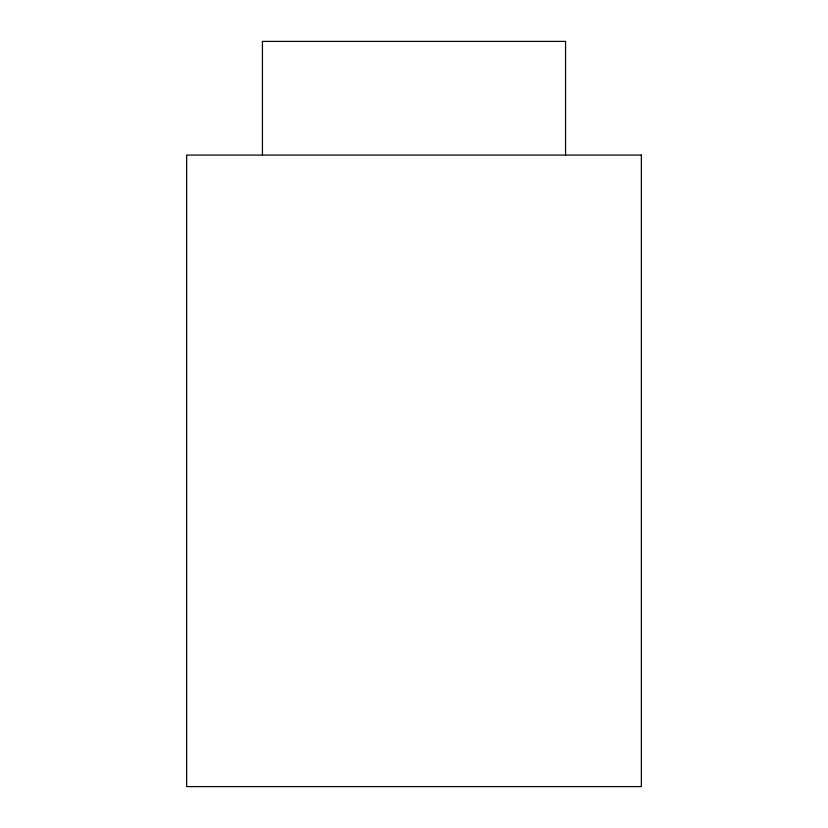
<?xml version="1.0" encoding="UTF-8"?>
<svg xmlns="http://www.w3.org/2000/svg" width="828" height="828" viewBox="0 0 828 828"><rect width="100%" height="100%" fill="white"/><g stroke="black" fill="none" stroke-linecap="round" stroke-linejoin="round"><path stroke-width="1.24" d="M565.565 155.074L565.565 41.4L262.435 41.4L262.435 155.074M641.348 155.074L186.652 155.074L186.652 786.6L641.348 786.6L641.348 155.074"/></g></svg>
